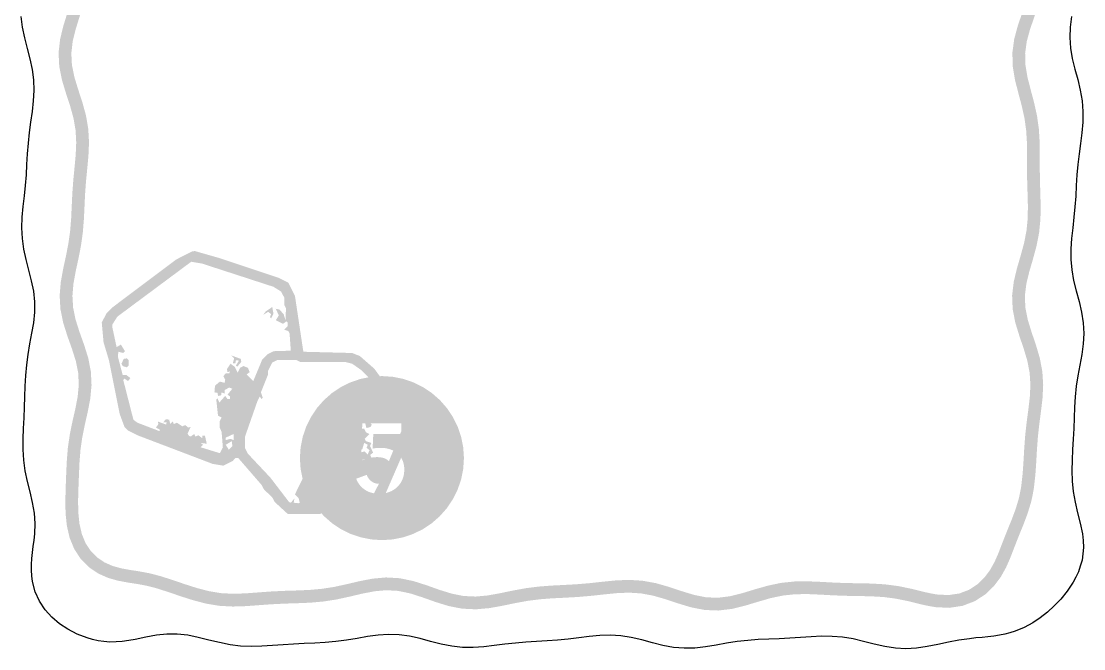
# Model space of a CAD drawing. Header units: millimetres. Extents: x 6 to 126, y 130 to 351.
# Drawn here: x 5.99 to 52.62, y 179.01 to 206.54 of the extents above; entities that cross this region are included whole.
import ezdxf

# ---------------------------------------------------------------- set-up
doc = ezdxf.new("R2010")
doc.units = ezdxf.units.MM
doc.layers.add('CUT', color=1, linetype='Continuous')
doc.layers.add('RASTER', color=7, linetype='Continuous')

msp = doc.modelspace()

# ---------------------------------------------------------------- hatches: boundary and pattern name
at = {"layer": 'RASTER'}
msp.add_hatch(color=7, dxfattribs=at).paths.add_polyline_path([(23.126, 223.176), (23.68, 223.168), (24.224, 223.138), (24.764, 223.067), (25.307, 222.954), (25.862, 222.81), (26.434, 222.668), (27.023, 222.567), (27.625, 222.547), (28.226, 222.621), (28.815, 222.776), (29.384, 222.972), (29.935, 223.16), (30.468, 223.299), (30.992, 223.368), (31.518, 223.364), (32.056, 223.301), (32.609, 223.206), (33.175, 223.109), (33.747, 223.034), (34.317, 222.985), (34.88, 222.952), (35.435, 222.915), (35.986, 222.861), (36.54, 222.786), (37.105, 222.705), (37.684, 222.646), (38.275, 222.64), (38.87, 222.71), (39.458, 222.853), (40.03, 223.04), (40.584, 223.229), (41.118, 223.373), (41.638, 223.444), (42.155, 223.429), (42.683, 223.337), (43.229, 223.192), (43.793, 223.031), (44.371, 222.895), (44.955, 222.806), (45.527, 222.771), (45.812, 222.758), (46.077, 222.753), (46.576, 222.714), (47.026, 222.638), (47.434, 222.522), (47.804, 222.371), (48.143, 222.192), (48.459, 221.99), (48.762, 221.768), (49.058, 221.522), (49.351, 221.246), (49.638, 220.929), (49.907, 220.565), (50.136, 220.152), (50.299, 219.691), (50.369, 219.181), (50.355, 218.921), (50.323, 218.664), (50.181, 218.121), (49.993, 217.569), (49.802, 216.998), (49.653, 216.411), (49.577, 215.815), (49.58, 215.222), (49.64, 214.642), (49.727, 214.075), (49.808, 213.521), (49.87, 212.97), (49.91, 212.417), (49.943, 211.856), (49.987, 211.288), (50.055, 210.716), (50.144, 210.15), (50.235, 209.595), (50.298, 209.055), (50.306, 208.528), (50.243, 208.004), (50.109, 207.471), (49.924, 206.922), (49.729, 206.354), (49.57, 205.767), (49.489, 205.166), (49.505, 204.563), (49.603, 203.972), (49.748, 203.399), (49.898, 202.842), (50.018, 202.299), (50.094, 201.76), (50.127, 201.218), (50.132, 200.666), (50.131, 200.106), (50.138, 199.54), (50.155, 198.978), (50.17, 198.425), (50.161, 197.882), (50.107, 197.346), (50.002, 196.808), (49.853, 196.26), (49.688, 195.696), (49.549, 195.113), (49.477, 194.514), (49.501, 193.91), (49.618, 193.314), (49.796, 192.735), (49.986, 192.176), (50.147, 191.635), (50.248, 191.106), (50.28, 190.579), (50.253, 190.043), (50.188, 189.494), (50.113, 188.933), (50.051, 188.364), (50.009, 187.796), (49.977, 187.235), (49.939, 186.683), (49.878, 186.135), (49.829, 185.872), (49.776, 185.616), (49.628, 185.127), (49.463, 184.687), (49.298, 184.281), (49.144, 183.898), (49.002, 183.53), (48.862, 183.169), (48.704, 182.814), (48.51, 182.465), (48.263, 182.133), (47.956, 181.836), (47.587, 181.595), (47.161, 181.433), (46.687, 181.363), (46.164, 181.39), (45.891, 181.441), (45.612, 181.5), (45.047, 181.642), (44.471, 181.759), (43.891, 181.834), (43.315, 181.869), (42.749, 181.881), (42.191, 181.891), (41.636, 181.912), (41.076, 181.943), (40.506, 181.967), (39.925, 181.959), (39.338, 181.898), (38.753, 181.776), (38.181, 181.613), (37.625, 181.443), (37.088, 181.31), (36.567, 181.245), (36.051, 181.265), (35.526, 181.369), (34.983, 181.533), (34.42, 181.721), (33.841, 181.886), (33.25, 181.994), (32.659, 182.03), (32.076, 182.006), (31.506, 181.949), (30.948, 181.887), (30.394, 181.84), (29.839, 181.808), (29.276, 181.78), (28.705, 181.737), (28.13, 181.664), (27.559, 181.56), (26.999, 181.443), (26.455, 181.346), (25.926, 181.298), (25.405, 181.323), (24.879, 181.427), (24.339, 181.594), (23.779, 181.794), (23.201, 181.978), (22.606, 182.102), (22.004, 182.137), (21.409, 182.084), (20.829, 181.972), (20.266, 181.839), (19.716, 181.72), (19.173, 181.636), (18.628, 181.588), (18.075, 181.565), (17.514, 181.548), (16.948, 181.52), (16.384, 181.479), (15.829, 181.438), (15.287, 181.42), (14.754, 181.448), (14.222, 181.535), (13.681, 181.678), (13.131, 181.853), (12.858, 181.949), (12.589, 182.038), (12.087, 182.199), (11.621, 182.319), (11.182, 182.402), (10.765, 182.466), (10.369, 182.538), (9.992, 182.644), (9.638, 182.801), (9.316, 183.019), (9.037, 183.301), (8.812, 183.644), (8.648, 184.044), (8.545, 184.494), (8.494, 184.986), (8.484, 185.517), (8.494, 185.801), (8.501, 186.086), (8.523, 186.646), (8.547, 187.2), (8.591, 187.747), (8.669, 188.291), (8.78, 188.84), (8.908, 189.402), (9.019, 189.98), (9.075, 190.574), (9.046, 191.175), (8.928, 191.771), (8.747, 192.35), (8.546, 192.911), (8.374, 193.453), (8.266, 193.979), (8.236, 194.499), (8.28, 195.026), (8.379, 195.569), (8.501, 196.128), (8.612, 196.698), (8.692, 197.274), (8.739, 197.847), (8.766, 198.412), (8.792, 198.969), (8.832, 199.523), (8.887, 200.08), (8.939, 200.648), (8.964, 201.229), (8.932, 201.82), (8.831, 202.41), (8.671, 202.99), (8.487, 203.554), (8.321, 204.099), (8.214, 204.625), (8.188, 205.141), (8.248, 205.661), (8.38, 206.197), (8.551, 206.751), (8.72, 207.322), (8.848, 207.906), (8.915, 208.495), (8.925, 209.078), (8.897, 209.65), (8.86, 210.211), (8.831, 210.766), (8.815, 211.323), (8.801, 211.887), (8.768, 212.46), (8.699, 213.039), (8.589, 213.616), (8.453, 214.182), (8.323, 214.732), (8.236, 215.265), (8.219, 215.785), (8.283, 216.305), (8.424, 216.838), (8.614, 217.388), (8.81, 217.958), (8.964, 218.529), (9.025, 218.824), (9.063, 219.105), (9.111, 219.618), (9.138, 220.093), (9.174, 220.531), (9.242, 220.934), (9.356, 221.303), (9.52, 221.639), (9.736, 221.94), (10.001, 222.209), (10.313, 222.447), (10.67, 222.659), (11.068, 222.85), (11.506, 223.021), (11.996, 223.173), (11.83, 223.708), (11.321, 223.55), (10.845, 223.364), (10.406, 223.153), (10, 222.912), (9.631, 222.63), (9.307, 222.301), (9.039, 221.926), (8.834, 221.509), (8.697, 221.063), (8.618, 220.601), (8.579, 220.132), (8.552, 219.661), (8.506, 219.165), (8.473, 218.919), (8.42, 218.664), (8.275, 218.122), (8.084, 217.571), (7.888, 217), (7.733, 216.412), (7.659, 215.811), (7.678, 215.211), (7.774, 214.623), (7.908, 214.052), (8.041, 213.497), (8.145, 212.953), (8.21, 212.411), (8.241, 211.864), (8.255, 211.307), (8.271, 210.743), (8.301, 210.178), (8.338, 209.618), (8.364, 209.069), (8.356, 208.531), (8.296, 207.999), (8.177, 207.462), (8.015, 206.913), (7.84, 206.346), (7.696, 205.761), (7.628, 205.16), (7.658, 204.555), (7.778, 203.961), (7.952, 203.385), (8.135, 202.828), (8.284, 202.287), (8.375, 201.757), (8.403, 201.226), (8.38, 200.686), (8.329, 200.134), (8.274, 199.57), (8.233, 199.003), (8.206, 198.439), (8.18, 197.883), (8.135, 197.336), (8.059, 196.791), (7.952, 196.241), (7.83, 195.679), (7.725, 195.1), (7.675, 194.507), (7.71, 193.906), (7.832, 193.311), (8.015, 192.732), (8.215, 192.172), (8.385, 191.631), (8.49, 191.106), (8.515, 190.587), (8.465, 190.06), (8.36, 189.517), (8.232, 188.958), (8.117, 188.386), (8.034, 187.809), (7.988, 187.235), (7.963, 186.669), (7.941, 186.105), (7.934, 185.817), (7.924, 185.517), (7.935, 184.953), (7.992, 184.403), (8.114, 183.875), (8.316, 183.384), (8.6, 182.949), (8.957, 182.588), (9.365, 182.311), (9.801, 182.117), (10.242, 181.993), (10.672, 181.913), (11.087, 181.849), (11.499, 181.773), (11.931, 181.661), (12.416, 181.505), (12.677, 181.418), (12.956, 181.32), (13.524, 181.14), (14.104, 180.987), (14.693, 180.891), (15.281, 180.86), (15.859, 180.878), (16.425, 180.92), (16.982, 180.96), (17.537, 180.988), (18.096, 181.005), (18.664, 181.029), (19.24, 181.08), (19.818, 181.169), (20.389, 181.292), (20.947, 181.424), (21.488, 181.529), (22.013, 181.577), (22.532, 181.547), (23.058, 181.437), (23.6, 181.263), (24.162, 181.063), (24.742, 180.883), (25.337, 180.767), (25.937, 180.738), (26.529, 180.79), (27.105, 180.893), (27.666, 181.01), (28.216, 181.11), (28.762, 181.18), (29.311, 181.221), (29.869, 181.248), (30.435, 181.281), (31.002, 181.33), (31.565, 181.391), (32.116, 181.447), (32.654, 181.47), (33.183, 181.438), (33.713, 181.34), (34.254, 181.185), (34.813, 180.999), (35.39, 180.825), (35.986, 180.709), (36.591, 180.685), (37.19, 180.759), (37.774, 180.903), (38.34, 181.075), (38.888, 181.232), (39.424, 181.344), (39.958, 181.4), (40.498, 181.407), (41.048, 181.383), (41.61, 181.352), (42.175, 181.331), (42.738, 181.321), (43.292, 181.309), (43.838, 181.277), (44.378, 181.206), (44.923, 181.095), (45.483, 180.955), (45.783, 180.891), (46.11, 180.833), (46.712, 180.803), (47.302, 180.891), (47.839, 181.095), (48.303, 181.396), (48.683, 181.762), (48.98, 182.16), (49.205, 182.563), (49.379, 182.953), (49.525, 183.327), (49.666, 183.693), (49.817, 184.071), (49.985, 184.484), (50.159, 184.949), (50.317, 185.47), (50.379, 185.763), (50.433, 186.06), (50.497, 186.632), (50.537, 187.2), (50.568, 187.76), (50.609, 188.313), (50.67, 188.865), (50.744, 189.425), (50.811, 189.996), (50.841, 190.582), (50.804, 191.176), (50.691, 191.767), (50.52, 192.346), (50.329, 192.908), (50.162, 193.451), (50.058, 193.976), (50.037, 194.492), (50.1, 195.014), (50.23, 195.552), (50.393, 196.108), (50.548, 196.681), (50.662, 197.264), (50.72, 197.849), (50.731, 198.427), (50.716, 198.994), (50.698, 199.553), (50.691, 200.108), (50.693, 200.668), (50.687, 201.238), (50.651, 201.816), (50.57, 202.398), (50.442, 202.976), (50.291, 203.54), (50.152, 204.088), (50.063, 204.617), (50.049, 205.135), (50.119, 205.655), (50.264, 206.189), (50.455, 206.742), (50.646, 207.313), (50.793, 207.901), (50.865, 208.498), (50.857, 209.092), (50.79, 209.673), (50.698, 210.239), (50.61, 210.793), (50.545, 211.342), (50.502, 211.894), (50.469, 212.454), (50.428, 213.022), (50.364, 213.593), (50.281, 214.159), (50.196, 214.713), (50.139, 215.253), (50.137, 215.781), (50.204, 216.306), (50.34, 216.84), (50.524, 217.39), (50.717, 217.959), (50.871, 218.545), (50.914, 218.873), (50.927, 219.222), (50.844, 219.822), (50.648, 220.38), (50.379, 220.867), (50.072, 221.283), (49.752, 221.637), (49.43, 221.942), (49.107, 222.21), (48.776, 222.453), (48.424, 222.677), (48.04, 222.879), (47.616, 223.052), (47.149, 223.185), (46.645, 223.27), (46.11, 223.313), (45.83, 223.319), (45.559, 223.33), (45.015, 223.364), (44.478, 223.445), (43.935, 223.574), (43.378, 223.732), (42.804, 223.884), (42.211, 223.987), (41.608, 224.004), (41.006, 223.923), (40.42, 223.765), (39.853, 223.572), (39.304, 223.392), (38.771, 223.261), (38.245, 223.2), (37.716, 223.206), (37.174, 223.262), (36.617, 223.341), (36.051, 223.417), (35.481, 223.474), (34.915, 223.511), (34.358, 223.544), (33.807, 223.591), (33.258, 223.663), (32.703, 223.758), (32.136, 223.855), (31.553, 223.923), (30.958, 223.927), (30.361, 223.849), (29.773, 223.696), (29.203, 223.502), (28.652, 223.313), (28.119, 223.171), (27.6, 223.106), (27.081, 223.125), (26.549, 223.216), (26, 223.354), (25.435, 223.5), (24.857, 223.62), (24.276, 223.696), (23.7, 223.728), (23.133, 223.736)])
h = msp.add_hatch(color=7, dxfattribs=at)
h.paths.add_polyline_path([(13.472, 196.437), (13.606, 196.461), (14.705, 196.147), (17.295, 195.283), (17.711, 195.072), (18.002, 194.498), (18.371, 192.041), (20.514, 191.986), (20.851, 191.853), (21.479, 191.303), (21.746, 190.942), (22.892, 189.812), (23.128, 189.498), (23.261, 189.239), (23.261, 188.768), (21.715, 185.212), (21.142, 185.078), (19.258, 185), (19.101, 184.921), (17.688, 184.921), (17.115, 185.447), (17.005, 185.651), (16.644, 185.997), (16.534, 186.201), (15.513, 187.378), (15.388, 187.378), (15.278, 187.253), (14.862, 187.041), (14.391, 187.119), (11.093, 188.375), (10.677, 188.587), (10.52, 188.744), (10.308, 189.317), (9.837, 191.672), (9.602, 192.457), (9.523, 193.321), (9.735, 193.737), (9.971, 193.972), (12.797, 196.092)])
h.paths.add_polyline_path([(13.449, 195.99), (10.206, 193.58), (9.994, 193.242), (9.994, 193.085), (10.175, 192.245), (10.363, 192.355), (10.544, 192.065), (10.465, 191.986), (10.253, 192.041), (10.23, 191.829), (10.442, 191.021), (10.599, 191.021), (10.779, 190.887), (10.677, 190.754), (10.52, 190.864), (10.465, 190.809), (10.913, 189.058), (11.093, 188.925), (12.059, 188.556), (12.059, 188.634), (11.902, 188.713), (12.012, 188.87), (11.981, 188.98), (12.349, 188.846), (12.373, 188.948), (12.216, 188.948), (12.349, 189.082), (12.483, 189.058), (12.53, 188.87), (12.64, 188.98), (12.687, 188.87), (12.821, 188.925), (13.056, 188.768), (13.189, 188.823), (13.315, 188.713), (13.425, 188.744), (13.292, 188.454), (13.346, 188.352), (13.425, 188.32), (13.582, 188.43), (13.629, 188.32), (13.763, 188.375), (13.943, 188.242), (13.943, 188.352), (14.053, 188.352), (14.132, 188.006), (13.865, 188.038), (13.974, 187.959), (13.865, 187.849), (14.705, 187.59), (14.838, 187.849), (14.783, 188.532), (14.705, 188.689), (14.705, 189.003), (14.783, 189.16), (14.626, 189.239), (14.548, 189.945), (14.603, 190), (14.681, 189.812), (14.94, 190.102), (15.042, 189.969), (15.152, 189.969), (15.152, 190.079), (15.042, 190.157), (15.254, 190.416), (15.121, 190.471), (14.917, 190.361), (14.917, 190.204), (14.783, 190.259), (14.76, 190.126), (14.626, 190.102), (14.603, 190.236), (14.469, 190.259), (14.493, 190.55), (14.705, 190.73), (14.917, 190.675), (14.94, 190.809), (14.862, 190.966), (14.964, 191.099), (15.121, 191.099), (15.152, 191.178), (15.042, 191.146), (15.019, 191.28), (15.176, 191.515), (15.356, 191.382), (15.49, 191.123), (15.592, 191.335), (15.749, 191.413), (15.937, 191.335), (16.016, 191.146), (15.882, 191.044), (16.173, 190.754), (16.565, 191.696), (16.801, 191.931), (17.06, 192.065), (17.821, 192.088), (17.766, 192.85), (17.711, 192.952), (17.531, 193.007), (17.688, 193.164), (17.688, 193.321), (17.633, 193.376), (17.476, 193.266), (17.162, 193.423), (17.295, 193.635), (17.162, 193.925), (17.319, 193.894), (17.507, 193.69), (17.586, 193.423), (17.609, 193.949), (17.531, 194.106), (17.531, 194.42), (17.397, 194.679), (17.06, 194.891), (13.92, 195.912)], flags=0)
h.paths.add_polyline_path([(17.005, 194.004), (17.06, 193.713), (16.958, 193.501), (16.903, 193.556), (16.958, 193.69), (16.824, 193.792), (16.612, 193.658), (16.722, 193.815)], flags=0)
h.paths.add_polyline_path([(15.199, 191.884), (15.623, 191.727), (15.647, 191.594), (15.466, 191.382), (15.411, 191.437), (15.545, 191.649), (15.411, 191.672), (15.388, 191.539), (15.278, 191.539), (15.333, 191.751)], flags=0)
h.paths.add_polyline_path([(10.489, 191.727), (10.622, 191.751), (10.701, 191.672), (10.701, 191.437), (10.622, 191.358), (10.442, 191.413), (10.387, 191.515)], flags=0)
h.paths.add_polyline_path([(17.217, 191.672), (17.005, 191.57), (16.824, 191.201), (16.824, 191.044), (16.51, 190.259), (16.589, 190.024), (16.534, 189.969), (16.455, 190.079), (16.353, 189.867), (15.804, 188.297), (15.804, 187.826), (15.937, 187.567), (16.926, 186.515), (17.743, 185.447), (17.821, 185.416), (17.978, 185.604), (17.947, 185.416), (18.159, 185.392), (18.214, 185.416), (18.159, 185.628), (18.002, 185.785), (18.339, 186.468), (18.473, 186.413), (18.551, 186.491), (18.394, 186.648), (18.685, 186.829), (18.551, 186.962), (18.575, 187.096), (18.787, 187.041), (18.865, 187.119), (18.653, 187.253), (19.391, 188.87), (19.572, 189.003), (19.964, 189.003), (20.255, 188.352), (20.435, 188.375), (20.726, 188.242), (20.537, 188.399), (20.537, 188.587), (20.726, 188.556), (20.726, 188.666), (20.514, 188.768), (20.278, 188.532), (20.223, 188.744), (20.302, 188.901), (20.592, 188.925), (20.726, 188.791), (20.906, 188.925), (20.961, 188.87), (20.851, 188.744), (20.883, 188.666), (21.04, 188.666), (21.118, 188.509), (21.275, 188.43), (21.063, 188.218), (21.118, 188.116), (21.354, 188.038), (21.299, 187.904), (21.432, 187.614), (21.299, 187.512), (21.377, 187.355), (21.322, 187.253), (21.087, 187.064), (21.118, 187.331), (20.961, 187.3), (20.93, 187.096), (20.804, 186.907), (20.694, 186.907), (20.828, 187.198), (20.773, 187.253), (20.616, 187.143), (20.569, 187.253), (20.435, 187.276), (20.435, 187.512), (20.592, 187.904), (20.459, 187.959), (20.223, 187.378), (20.357, 187.198), (20.333, 187.017), (20.49, 186.939), (20.537, 186.75), (20.726, 186.625), (20.569, 186.279), (20.514, 186.334), (20.647, 186.625), (20.459, 186.515), (20.435, 186.648), (20.333, 186.593), (20.333, 186.436), (20.223, 186.468), (20.176, 186.358), (20.121, 186.413), (20.302, 186.782), (20.412, 186.829), (20.357, 186.884), (20.145, 186.782), (20.066, 186.546), (19.964, 186.491), (19.807, 186.57), (19.674, 186.389), (19.729, 186.334), (20.019, 186.389), (19.831, 185.965), (20.098, 185.887), (19.941, 185.73), (19.831, 185.887), (19.705, 185.887), (19.595, 185.683), (19.627, 185.573), (19.438, 185.651), (19.336, 185.863), (19.234, 185.808), (19.203, 185.604), (18.967, 185.494), (19.964, 185.471), (20.121, 185.549), (21.063, 185.549), (21.401, 185.683), (21.848, 186.57), (22.79, 188.846), (22.845, 189.058), (22.578, 189.498), (21.432, 190.628), (21.322, 190.832), (20.93, 191.225), (20.514, 191.515), (20.2, 191.594), (18.237, 191.594), (18.08, 191.672)], flags=0)
h.paths.add_polyline_path([(21.087, 188.901), (21.299, 188.925), (21.377, 188.846), (21.322, 188.744), (21.142, 188.689)], flags=0)
h.paths.add_polyline_path([(15.309, 188.43), (14.964, 188.273), (14.964, 188.163), (15.176, 188.218), (15.309, 188.163)], flags=0)
h.paths.add_polyline_path([(19.548, 188.43), (19.415, 188.297), (19.47, 188.163), (19.36, 187.928), (19.517, 187.959), (19.627, 188.242), (19.705, 188.273), (19.705, 187.802), (19.862, 187.802), (20.255, 187.614), (20.223, 187.771), (19.909, 187.849), (19.807, 188.061), (19.941, 188.242), (19.909, 188.32), (19.784, 188.43), (19.595, 188.32)], flags=0)
h.paths.add_polyline_path([(20.098, 188.352), (20.043, 188.297), (20.176, 188.038), (20.302, 188.038), (20.333, 188.195), (20.145, 188.242)], flags=0)
h.paths.add_polyline_path([(15.231, 188.116), (14.964, 187.959), (15.097, 187.747), (15.254, 187.904)], flags=0)
h.paths.add_polyline_path([(21.04, 188.038), (20.961, 187.771), (20.828, 187.669), (20.851, 187.614), (21.063, 187.669), (21.197, 187.535), (21.275, 187.724), (21.142, 187.826), (21.197, 187.959)], flags=0)
h.paths.add_polyline_path([(19.156, 187.567), (19.124, 187.378), (19.234, 187.41), (19.47, 187.3), (19.47, 187.41)], flags=0)
h.paths.add_polyline_path([(19.415, 186.413), (19.313, 186.358), (19.313, 186.232), (19.627, 186.044), (19.627, 186.232), (19.517, 186.201)], flags=0)
h = msp.add_hatch(color=7, dxfattribs=at)
h.paths.add_polyline_path([(25.419, 187.374), (25.388, 186.904), (25.296, 186.442), (25.145, 185.996), (24.936, 185.574), (24.675, 185.182), (24.364, 184.828), (24.01, 184.518), (23.619, 184.256), (23.196, 184.048), (22.751, 183.897), (22.289, 183.805), (21.819, 183.774), (21.349, 183.805), (20.887, 183.897), (20.441, 184.048), (20.019, 184.256), (19.628, 184.518), (19.274, 184.828), (18.963, 185.182), (18.702, 185.574), (18.493, 185.996), (18.342, 186.442), (18.25, 186.904), (18.219, 187.374), (18.25, 187.844), (18.342, 188.305), (18.493, 188.751), (18.702, 189.174), (18.963, 189.565), (19.274, 189.919), (19.628, 190.23), (20.019, 190.491), (20.441, 190.699), (20.887, 190.851), (21.349, 190.943), (21.819, 190.973), (22.289, 190.943), (22.751, 190.851), (23.196, 190.699), (23.619, 190.491), (24.01, 190.23), (24.364, 189.919), (24.675, 189.565), (24.936, 189.174), (25.145, 188.751), (25.296, 188.305), (25.388, 187.844)])
h.paths.add_polyline_path([(22.668, 188.436), (22.668, 188.894), (20.957, 188.894), (20.906, 187.251), (20.923, 187.259), (20.941, 187.267), (20.959, 187.275), (20.978, 187.284), (20.998, 187.291), (21.018, 187.299), (21.039, 187.307), (21.061, 187.314), (21.083, 187.322), (21.105, 187.329), (21.127, 187.336), (21.149, 187.342), (21.171, 187.349), (21.194, 187.355), (21.216, 187.361), (21.239, 187.367), (21.262, 187.373), (21.285, 187.378), (21.308, 187.383), (21.332, 187.388), (21.355, 187.392), (21.379, 187.396), (21.402, 187.4), (21.426, 187.404), (21.45, 187.406), (21.473, 187.409), (21.496, 187.411), (21.519, 187.413), (21.541, 187.414), (21.563, 187.415), (21.585, 187.416), (21.607, 187.416), (21.637, 187.416), (21.668, 187.415), (21.698, 187.412), (21.729, 187.409), (21.759, 187.405), (21.789, 187.401), (21.819, 187.395), (21.849, 187.389), (21.878, 187.381), (21.907, 187.372), (21.935, 187.362), (21.962, 187.35), (21.988, 187.338), (22.014, 187.323), (22.039, 187.308), (22.063, 187.291), (22.087, 187.273), (22.109, 187.253), (22.13, 187.232), (22.15, 187.21), (22.169, 187.186), (22.186, 187.161), (22.203, 187.134), (22.218, 187.106), (22.232, 187.077), (22.244, 187.045), (22.254, 187.012), (22.263, 186.977), (22.269, 186.94), (22.274, 186.901), (22.277, 186.86), (22.278, 186.817), (22.277, 186.784), (22.275, 186.751), (22.271, 186.719), (22.267, 186.688), (22.26, 186.658), (22.253, 186.629), (22.244, 186.601), (22.233, 186.573), (22.221, 186.547), (22.209, 186.521), (22.195, 186.497), (22.181, 186.474), (22.165, 186.452), (22.148, 186.431), (22.131, 186.411), (22.112, 186.393), (22.093, 186.375), (22.072, 186.359), (22.051, 186.343), (22.029, 186.329), (22.007, 186.316), (21.983, 186.303), (21.959, 186.292), (21.934, 186.282), (21.908, 186.273), (21.882, 186.265), (21.855, 186.259), (21.829, 186.253), (21.801, 186.249), (21.774, 186.246), (21.745, 186.245), (21.717, 186.244), (21.667, 186.246), (21.619, 186.251), (21.572, 186.259), (21.527, 186.271), (21.484, 186.286), (21.442, 186.305), (21.402, 186.327), (21.364, 186.352), (21.329, 186.38), (21.295, 186.411), (21.265, 186.443), (21.237, 186.478), (21.212, 186.515), (21.189, 186.554), (21.169, 186.595), (21.152, 186.639), (20.689, 186.469), (20.721, 186.395), (20.757, 186.324), (20.798, 186.258), (20.843, 186.196), (20.893, 186.137), (20.946, 186.083), (21.005, 186.033), (21.067, 185.987), (21.134, 185.946), (21.204, 185.91), (21.278, 185.88), (21.356, 185.855), (21.437, 185.835), (21.523, 185.822), (21.612, 185.813), (21.704, 185.811), (21.76, 185.812), (21.815, 185.815), (21.87, 185.821), (21.923, 185.829), (21.976, 185.839), (22.028, 185.851), (22.079, 185.866), (22.129, 185.883), (22.178, 185.902), (22.226, 185.923), (22.272, 185.946), (22.316, 185.971), (22.359, 185.998), (22.4, 186.027), (22.439, 186.058), (22.477, 186.091), (22.514, 186.126), (22.548, 186.163), (22.58, 186.202), (22.611, 186.242), (22.639, 186.285), (22.666, 186.33), (22.69, 186.376), (22.713, 186.424), (22.733, 186.475), (22.751, 186.527), (22.766, 186.58), (22.778, 186.635), (22.788, 186.692), (22.795, 186.751), (22.799, 186.811), (22.8, 186.873), (22.799, 186.929), (22.795, 186.984), (22.789, 187.037), (22.78, 187.089), (22.769, 187.139), (22.756, 187.187), (22.74, 187.233), (22.722, 187.278), (22.701, 187.321), (22.678, 187.363), (22.654, 187.403), (22.628, 187.441), (22.599, 187.477), (22.569, 187.512), (22.537, 187.544), (22.503, 187.576), (22.467, 187.605), (22.43, 187.632), (22.391, 187.658), (22.35, 187.682), (22.309, 187.704), (22.265, 187.725), (22.22, 187.743), (22.174, 187.76), (22.126, 187.775), (22.077, 187.788), (22.027, 187.799), (21.977, 187.808), (21.925, 187.815), (21.872, 187.82), (21.818, 187.823), (21.764, 187.824), (21.743, 187.824), (21.722, 187.823), (21.701, 187.823), (21.678, 187.822), (21.655, 187.821), (21.632, 187.819), (21.608, 187.818), (21.583, 187.816), (21.559, 187.813), (21.535, 187.81), (21.512, 187.807), (21.49, 187.804), (21.469, 187.8), (21.449, 187.796), (21.43, 187.791), (21.411, 187.786), (21.441, 188.436), (22.668, 188.436)], flags=0)

# ---------------------------------------------------------------- linework, layer by layer
at = {"layer": 'CUT'}
msp.add_lwpolyline([(52.081, 206.746), (52.027, 206.285), (52.011, 205.825), (52.042, 205.366), (52.119, 204.906), (52.23, 204.444), (52.355, 203.981), (52.469, 203.515), (52.551, 203.049), (52.588, 202.582), (52.581, 202.115), (52.538, 201.649), (52.477, 201.185), (52.413, 200.722), (52.36, 200.259), (52.321, 199.797), (52.293, 199.334), (52.267, 198.87), (52.234, 198.406), (52.189, 197.942), (52.136, 197.478), (52.085, 197.015), (52.052, 196.554), (52.052, 196.094), (52.094, 195.634), (52.177, 195.173), (52.291, 194.712), (52.414, 194.248), (52.523, 193.782), (52.596, 193.315), (52.621, 192.848), (52.596, 192.381), (52.532, 191.915), (52.448, 191.45), (52.363, 190.987), (52.293, 190.525), (52.244, 190.064), (52.215, 189.602), (52.198, 189.139), (52.183, 188.675), (52.162, 188.211), (52.134, 187.748), (52.108, 187.285), (52.095, 186.823), (52.109, 186.362), (52.158, 185.902), (52.242, 185.441), (52.351, 184.979), (52.466, 184.515), (52.564, 184.045), (52.597, 183.753), (52.611, 183.455), (52.588, 183.174), (52.546, 182.895), (52.471, 182.637), (52.384, 182.384), (52.273, 182.155), (52.155, 181.928), (51.891, 181.535), (51.609, 181.19), (51.32, 180.887), (51.024, 180.614), (50.714, 180.365), (50.38, 180.139), (50.012, 179.941), (49.604, 179.775), (49.384, 179.713), (49.161, 179.651), (48.919, 179.608), (48.678, 179.564), (48.418, 179.536), (48.16, 179.504), (47.882, 179.482), (47.604, 179.45), (47.143, 179.389), (46.681, 179.303), (46.218, 179.201), (45.753, 179.105), (45.287, 179.034), (44.819, 179.008), (44.352, 179.034), (43.885, 179.108), (43.42, 179.215), (42.956, 179.333), (42.494, 179.438), (42.034, 179.513), (41.573, 179.551), (41.113, 179.554), (40.651, 179.532), (40.188, 179.5), (39.724, 179.47), (39.26, 179.446), (38.796, 179.428), (38.333, 179.408), (37.871, 179.374), (37.41, 179.321), (36.947, 179.249), (36.484, 179.166), (36.019, 179.089), (35.553, 179.037), (35.086, 179.028), (34.618, 179.068), (34.152, 179.155), (33.687, 179.271), (33.223, 179.394), (32.762, 179.502), (32.302, 179.574), (31.842, 179.602), (31.382, 179.589), (30.92, 179.546), (30.457, 179.489), (29.993, 179.433), (29.529, 179.388), (29.065, 179.355), (28.601, 179.329), (28.138, 179.3), (27.676, 179.26), (27.213, 179.207), (26.75, 179.146), (26.285, 179.092), (25.819, 179.061), (25.352, 179.067), (24.885, 179.119), (24.419, 179.212), (23.954, 179.331), (23.491, 179.454), (23.03, 179.557), (22.57, 179.62), (22.111, 179.636), (21.651, 179.605), (21.19, 179.54), (20.727, 179.46), (20.262, 179.382), (19.797, 179.319), (19.332, 179.277), (18.868, 179.251), (18.404, 179.232), (17.941, 179.21), (17.478, 179.181), (17.015, 179.146), (16.551, 179.116), (16.085, 179.104), (15.619, 179.124), (15.152, 179.182), (14.686, 179.275), (14.222, 179.39), (13.759, 179.506), (13.298, 179.598), (12.839, 179.649), (12.38, 179.649), (11.92, 179.6), (11.459, 179.516), (10.996, 179.415), (10.712, 179.364), (10.424, 179.32), (10.151, 179.305), (9.876, 179.3), (9.619, 179.324), (9.361, 179.357), (9.121, 179.415), (8.88, 179.48), (8.444, 179.65), (8.041, 179.861), (7.673, 180.108), (7.338, 180.392), (7.043, 180.719), (6.794, 181.09), (6.604, 181.506), (6.484, 181.962), (6.457, 182.21), (6.437, 182.453), (6.446, 182.712), (6.457, 182.966), (6.491, 183.234), (6.519, 183.497), (6.56, 183.773), (6.585, 184.049), (6.603, 184.505), (6.568, 184.964), (6.489, 185.425), (6.381, 185.887), (6.266, 186.351), (6.168, 186.816), (6.101, 187.282), (6.07, 187.749), (6.07, 188.214), (6.09, 188.679), (6.116, 189.142), (6.138, 189.605), (6.154, 190.068), (6.168, 190.532), (6.189, 190.997), (6.228, 191.462), (6.29, 191.927), (6.371, 192.392), (6.46, 192.855), (6.537, 193.317), (6.583, 193.777), (6.584, 194.236), (6.535, 194.696), (6.443, 195.156), (6.325, 195.619), (6.204, 196.083), (6.102, 196.548), (6.038, 197.015), (6.017, 197.482), (6.035, 197.948), (6.078, 198.413), (6.13, 198.877), (6.178, 199.34), (6.215, 199.802), (6.242, 200.265), (6.268, 200.729), (6.301, 201.193), (6.349, 201.658), (6.411, 202.122), (6.477, 202.586), (6.532, 203.047), (6.56, 203.508), (6.546, 203.967), (6.486, 204.427), (6.387, 204.888), (6.265, 205.351), (6.143, 205.815), (6.046, 206.281), (5.99, 206.749)], dxfattribs=at)

doc.saveas('drawing.dxf')
